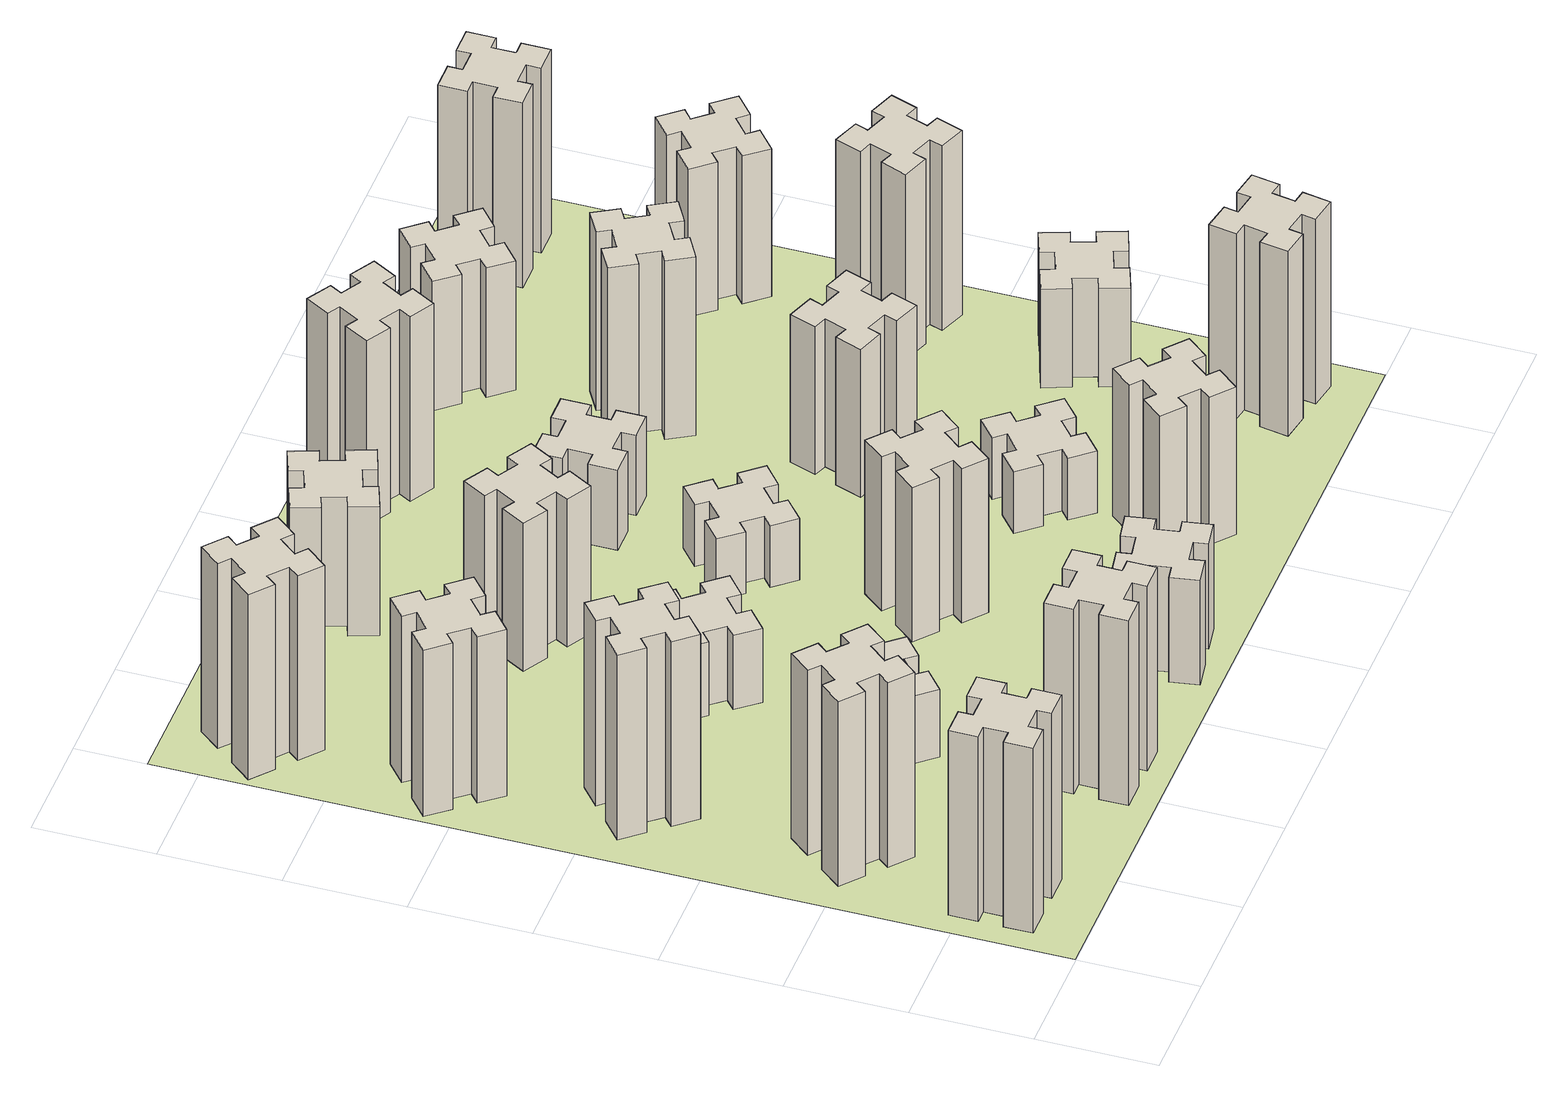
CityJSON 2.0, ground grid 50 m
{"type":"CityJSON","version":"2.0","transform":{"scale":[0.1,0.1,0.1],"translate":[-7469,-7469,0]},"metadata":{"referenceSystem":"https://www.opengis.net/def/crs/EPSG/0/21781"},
"CityObjects":{
"building1":{"type":"Building","attributes":{"class":"1000","function":"1000","usage":"1000","yearOfConstruction":2016,"roofType":"1000","measuredHeight":90,"storeysAboveGround":30,"storeysBelowGround":0},"geometry":[{"type":"Solid","lod":"1","boundaries":[[[[0,1,2,3,4,5,6,7,8,9,10,11,12,13,14,15,16,17,18,19]],[[17,16,20,21]],[[16,15,22,20]],[[15,14,23,22]],[[14,13,24,23]],[[13,12,25,24]],[[12,11,26,25]],[[11,10,27,26]],[[10,9,28,27]],[[9,8,29,28]],[[8,7,30,29]],[[7,6,31,30]],[[6,5,32,31]],[[5,4,33,32]],[[4,3,34,33]],[[3,2,35,34]],[[2,1,36,35]],[[1,0,37,36]],[[0,19,38,37]],[[19,18,39,38]],[[18,17,21,39]],[[24,25,26,27,28,29,30,31,32,33,34,35,36,37,38,39,21,20,22,23]]]]}]},
"building2":{"type":"Building","attributes":{"class":"1000","function":"1000","usage":"1000","yearOfConstruction":2016,"roofType":"1000","measuredHeight":90,"storeysAboveGround":30,"storeysBelowGround":0},"geometry":[{"type":"Solid","lod":"1","boundaries":[[[[40,41,42,43,44,45,46,47,48,49,50,51,52,53,54,55,56,57,58,59]],[[57,56,60,61]],[[56,55,62,60]],[[55,54,63,62]],[[54,53,64,63]],[[53,52,65,64]],[[52,51,66,65]],[[51,50,67,66]],[[50,49,68,67]],[[49,48,69,68]],[[48,47,70,69]],[[47,46,71,70]],[[46,45,72,71]],[[45,44,73,72]],[[44,43,74,73]],[[43,42,75,74]],[[42,41,76,75]],[[41,40,77,76]],[[40,59,78,77]],[[59,58,79,78]],[[58,57,61,79]],[[64,65,66,67,68,69,70,71,72,73,74,75,76,77,78,79,61,60,62,63]]]]}]},
"building3":{"type":"Building","attributes":{"class":"1000","function":"1000","usage":"1000","yearOfConstruction":2016,"roofType":"1000","measuredHeight":90,"storeysAboveGround":30,"storeysBelowGround":0},"geometry":[{"type":"Solid","lod":"1","boundaries":[[[[80,81,82,83,84,85,86,87,88,89,90,91,92,93,94,95,96,97,98,99]],[[97,96,100,101]],[[96,95,102,100]],[[95,94,103,102]],[[94,93,104,103]],[[93,92,105,104]],[[92,91,106,105]],[[91,90,107,106]],[[90,89,108,107]],[[89,88,109,108]],[[88,87,110,109]],[[87,86,111,110]],[[86,85,112,111]],[[85,84,113,112]],[[84,83,114,113]],[[83,82,115,114]],[[82,81,116,115]],[[81,80,117,116]],[[80,99,118,117]],[[99,98,119,118]],[[98,97,101,119]],[[104,105,106,107,108,109,110,111,112,113,114,115,116,117,118,119,101,100,102,103]]]]}]},
"building4":{"type":"Building","attributes":{"class":"1000","function":"1000","usage":"1000","yearOfConstruction":2016,"roofType":"1000","measuredHeight":81,"storeysAboveGround":30,"storeysBelowGround":0},"geometry":[{"type":"Solid","lod":"1","boundaries":[[[[120,121,122,123,124,125,126,127,128,129,130,131,132,133,134,135,136,137,138,139]],[[137,136,140,141]],[[136,135,142,140]],[[135,134,143,142]],[[134,133,144,143]],[[133,132,145,144]],[[132,131,146,145]],[[131,130,147,146]],[[130,129,148,147]],[[129,128,149,148]],[[128,127,150,149]],[[127,126,151,150]],[[126,125,152,151]],[[125,124,153,152]],[[124,123,154,153]],[[123,122,155,154]],[[122,121,156,155]],[[121,120,157,156]],[[120,139,158,157]],[[139,138,159,158]],[[138,137,141,159]],[[144,145,146,147,148,149,150,151,152,153,154,155,156,157,158,159,141,140,142,143]]]]}]},
"building5":{"type":"Building","attributes":{"class":"1000","function":"1000","usage":"1000","yearOfConstruction":2016,"roofType":"1000","measuredHeight":90,"storeysAboveGround":30,"storeysBelowGround":0},"geometry":[{"type":"Solid","lod":"1","boundaries":[[[[160,161,162,163,164,165,166,167,168,169,170,171,172,173,174,175,176,177,178,179]],[[177,176,180,181]],[[176,175,182,180]],[[175,174,183,182]],[[174,173,184,183]],[[173,172,185,184]],[[172,171,186,185]],[[171,170,187,186]],[[170,169,188,187]],[[169,168,189,188]],[[168,167,190,189]],[[167,166,191,190]],[[166,165,192,191]],[[165,164,193,192]],[[164,163,194,193]],[[163,162,195,194]],[[162,161,196,195]],[[161,160,197,196]],[[160,179,198,197]],[[179,178,199,198]],[[178,177,181,199]],[[184,185,186,187,188,189,190,191,192,193,194,195,196,197,198,199,181,180,182,183]]]]}]},
"building6":{"type":"Building","attributes":{"class":"1000","function":"1000","usage":"1000","yearOfConstruction":2016,"roofType":"1000","measuredHeight":90,"storeysAboveGround":30,"storeysBelowGround":0},"geometry":[{"type":"Solid","lod":"1","boundaries":[[[[200,201,202,203,204,205,206,207,208,209,210,211,212,213,214,215,216,217,218,219]],[[217,216,220,221]],[[216,215,222,220]],[[215,214,223,222]],[[214,213,224,223]],[[213,212,225,224]],[[212,211,226,225]],[[211,210,227,226]],[[210,209,228,227]],[[209,208,229,228]],[[208,207,230,229]],[[207,206,231,230]],[[206,205,232,231]],[[205,204,233,232]],[[204,203,234,233]],[[203,202,235,234]],[[202,201,236,235]],[[201,200,237,236]],[[200,219,238,237]],[[219,218,239,238]],[[218,217,221,239]],[[224,225,226,227,228,229,230,231,232,233,234,235,236,237,238,239,221,220,222,223]]]]}]},
"building7":{"type":"Building","attributes":{"class":"1000","function":"1000","usage":"1000","yearOfConstruction":2016,"roofType":"1000","measuredHeight":33,"storeysAboveGround":30,"storeysBelowGround":0},"geometry":[{"type":"Solid","lod":"1","boundaries":[[[[240,241,242,243,244,245,246,247,248,249,250,251,252,253,254,255,256,257,258,259]],[[257,256,260,261]],[[256,255,262,260]],[[255,254,263,262]],[[254,253,264,263]],[[253,252,265,264]],[[252,251,266,265]],[[251,250,267,266]],[[250,249,268,267]],[[249,248,269,268]],[[248,247,270,269]],[[247,246,271,270]],[[246,245,272,271]],[[245,244,273,272]],[[244,243,274,273]],[[243,242,275,274]],[[242,241,276,275]],[[241,240,277,276]],[[240,259,278,277]],[[259,258,279,278]],[[258,257,261,279]],[[264,265,266,267,268,269,270,271,272,273,274,275,276,277,278,279,261,260,262,263]]]]}]},
"building8":{"type":"Building","attributes":{"class":"1000","function":"1000","usage":"1000","yearOfConstruction":2016,"roofType":"1000","measuredHeight":36,"storeysAboveGround":30,"storeysBelowGround":0},"geometry":[{"type":"Solid","lod":"1","boundaries":[[[[280,281,282,283,284,285,286,287,288,289,290,291,292,293,294,295,296,297,298,299]],[[297,296,300,301]],[[296,295,302,300]],[[295,294,303,302]],[[294,293,304,303]],[[293,292,305,304]],[[292,291,306,305]],[[291,290,307,306]],[[290,289,308,307]],[[289,288,309,308]],[[288,287,310,309]],[[287,286,311,310]],[[286,285,312,311]],[[285,284,313,312]],[[284,283,314,313]],[[283,282,315,314]],[[282,281,316,315]],[[281,280,317,316]],[[280,299,318,317]],[[299,298,319,318]],[[298,297,301,319]],[[304,305,306,307,308,309,310,311,312,313,314,315,316,317,318,319,301,300,302,303]]]]}]},
"building9":{"type":"Building","attributes":{"class":"1000","function":"1000","usage":"1000","yearOfConstruction":2016,"roofType":"1000","measuredHeight":51,"storeysAboveGround":30,"storeysBelowGround":0},"geometry":[{"type":"Solid","lod":"1","boundaries":[[[[320,321,322,323,324,325,326,327,328,329,330,331,332,333,334,335,336,337,338,339]],[[337,336,340,341]],[[336,335,342,340]],[[335,334,343,342]],[[334,333,344,343]],[[333,332,345,344]],[[332,331,346,345]],[[331,330,347,346]],[[330,329,348,347]],[[329,328,349,348]],[[328,327,350,349]],[[327,326,351,350]],[[326,325,352,351]],[[325,324,353,352]],[[324,323,354,353]],[[323,322,355,354]],[[322,321,356,355]],[[321,320,357,356]],[[320,339,358,357]],[[339,338,359,358]],[[338,337,341,359]],[[344,345,346,347,348,349,350,351,352,353,354,355,356,357,358,359,341,340,342,343]]]]}]},
"building10":{"type":"Building","attributes":{"class":"1000","function":"1000","usage":"1000","yearOfConstruction":2016,"roofType":"1000","measuredHeight":72,"storeysAboveGround":30,"storeysBelowGround":0},"geometry":[{"type":"Solid","lod":"1","boundaries":[[[[360,361,362,363,364,365,366,367,368,369,370,371,372,373,374,375,376,377,378,379]],[[377,376,380,381]],[[376,375,382,380]],[[375,374,383,382]],[[374,373,384,383]],[[373,372,385,384]],[[372,371,386,385]],[[371,370,387,386]],[[370,369,388,387]],[[369,368,389,388]],[[368,367,390,389]],[[367,366,391,390]],[[366,365,392,391]],[[365,364,393,392]],[[364,363,394,393]],[[363,362,395,394]],[[362,361,396,395]],[[361,360,397,396]],[[360,379,398,397]],[[379,378,399,398]],[[378,377,381,399]],[[384,385,386,387,388,389,390,391,392,393,394,395,396,397,398,399,381,380,382,383]]]]}]},
"building11":{"type":"Building","attributes":{"class":"1000","function":"1000","usage":"1000","yearOfConstruction":2016,"roofType":"1000","measuredHeight":63,"storeysAboveGround":30,"storeysBelowGround":0},"geometry":[{"type":"Solid","lod":"1","boundaries":[[[[400,401,402,403,404,405,406,407,408,409,410,411,412,413,414,415,416,417,418,419]],[[417,416,420,421]],[[416,415,422,420]],[[415,414,423,422]],[[414,413,424,423]],[[413,412,425,424]],[[412,411,426,425]],[[411,410,427,426]],[[410,409,428,427]],[[409,408,429,428]],[[408,407,430,429]],[[407,406,431,430]],[[406,405,432,431]],[[405,404,433,432]],[[404,403,434,433]],[[403,402,435,434]],[[402,401,436,435]],[[401,400,437,436]],[[400,419,438,437]],[[419,418,439,438]],[[418,417,421,439]],[[424,425,426,427,428,429,430,431,432,433,434,435,436,437,438,439,421,420,422,423]]]]}]},
"building12":{"type":"Building","attributes":{"class":"1000","function":"1000","usage":"1000","yearOfConstruction":2016,"roofType":"1000","measuredHeight":75,"storeysAboveGround":30,"storeysBelowGround":0},"geometry":[{"type":"Solid","lod":"1","boundaries":[[[[440,441,442,443,444,445,446,447,448,449,450,451,452,453,454,455,456,457,458,459]],[[457,456,460,461]],[[456,455,462,460]],[[455,454,463,462]],[[454,453,464,463]],[[453,452,465,464]],[[452,451,466,465]],[[451,450,467,466]],[[450,449,468,467]],[[449,448,469,468]],[[448,447,470,469]],[[447,446,471,470]],[[446,445,472,471]],[[445,444,473,472]],[[444,443,474,473]],[[443,442,475,474]],[[442,441,476,475]],[[441,440,477,476]],[[440,459,478,477]],[[459,458,479,478]],[[458,457,461,479]],[[464,465,466,467,468,469,470,471,472,473,474,475,476,477,478,479,461,460,462,463]]]]}]},
"building13":{"type":"Building","attributes":{"class":"1000","function":"1000","usage":"1000","yearOfConstruction":2016,"roofType":"1000","measuredHeight":30,"storeysAboveGround":30,"storeysBelowGround":0},"geometry":[{"type":"Solid","lod":"1","boundaries":[[[[480,481,482,483,484,485,486,487,488,489,490,491,492,493,494,495,496,497,498,499]],[[497,496,500,501]],[[496,495,502,500]],[[495,494,503,502]],[[494,493,504,503]],[[493,492,505,504]],[[492,491,506,505]],[[491,490,507,506]],[[490,489,508,507]],[[489,488,509,508]],[[488,487,510,509]],[[487,486,511,510]],[[486,485,512,511]],[[485,484,513,512]],[[484,483,514,513]],[[483,482,515,514]],[[482,481,516,515]],[[481,480,517,516]],[[480,499,518,517]],[[499,498,519,518]],[[498,497,501,519]],[[504,505,506,507,508,509,510,511,512,513,514,515,516,517,518,519,501,500,502,503]]]]}]},
"building14":{"type":"Building","attributes":{"class":"1000","function":"1000","usage":"1000","yearOfConstruction":2016,"roofType":"1000","measuredHeight":39,"storeysAboveGround":30,"storeysBelowGround":0},"geometry":[{"type":"Solid","lod":"1","boundaries":[[[[520,521,522,523,524,525,526,527,528,529,530,531,532,533,534,535,536,537,538,539]],[[537,536,540,541]],[[536,535,542,540]],[[535,534,543,542]],[[534,533,544,543]],[[533,532,545,544]],[[532,531,546,545]],[[531,530,547,546]],[[530,529,548,547]],[[529,528,549,548]],[[528,527,550,549]],[[527,526,551,550]],[[526,525,552,551]],[[525,524,553,552]],[[524,523,554,553]],[[523,522,555,554]],[[522,521,556,555]],[[521,520,557,556]],[[520,539,558,557]],[[539,538,559,558]],[[538,537,541,559]],[[544,545,546,547,548,549,550,551,552,553,554,555,556,557,558,559,541,540,542,543]]]]}]},
"building15":{"type":"Building","attributes":{"class":"1000","function":"1000","usage":"1000","yearOfConstruction":2016,"roofType":"1000","measuredHeight":72,"storeysAboveGround":30,"storeysBelowGround":0},"geometry":[{"type":"Solid","lod":"1","boundaries":[[[[560,561,562,563,564,565,566,567,568,569,570,571,572,573,574,575,576,577,578,579]],[[577,576,580,581]],[[576,575,582,580]],[[575,574,583,582]],[[574,573,584,583]],[[573,572,585,584]],[[572,571,586,585]],[[571,570,587,586]],[[570,569,588,587]],[[569,568,589,588]],[[568,567,590,589]],[[567,566,591,590]],[[566,565,592,591]],[[565,564,593,592]],[[564,563,594,593]],[[563,562,595,594]],[[562,561,596,595]],[[561,560,597,596]],[[560,579,598,597]],[[579,578,599,598]],[[578,577,581,599]],[[584,585,586,587,588,589,590,591,592,593,594,595,596,597,598,599,581,580,582,583]]]]}]},
"building16":{"type":"Building","attributes":{"class":"1000","function":"1000","usage":"1000","yearOfConstruction":2016,"roofType":"1000","measuredHeight":90,"storeysAboveGround":30,"storeysBelowGround":0},"geometry":[{"type":"Solid","lod":"1","boundaries":[[[[600,601,602,603,604,605,606,607,608,609,610,611,612,613,614,615,616,617,618,619]],[[617,616,620,621]],[[616,615,622,620]],[[615,614,623,622]],[[614,613,624,623]],[[613,612,625,624]],[[612,611,626,625]],[[611,610,627,626]],[[610,609,628,627]],[[609,608,629,628]],[[608,607,630,629]],[[607,606,631,630]],[[606,605,632,631]],[[605,604,633,632]],[[604,603,634,633]],[[603,602,635,634]],[[602,601,636,635]],[[601,600,637,636]],[[600,619,638,637]],[[619,618,639,638]],[[618,617,621,639]],[[624,625,626,627,628,629,630,631,632,633,634,635,636,637,638,639,621,620,622,623]]]]}]},
"building17":{"type":"Building","attributes":{"class":"1000","function":"1000","usage":"1000","yearOfConstruction":2016,"roofType":"1000","measuredHeight":30,"storeysAboveGround":30,"storeysBelowGround":0},"geometry":[{"type":"Solid","lod":"1","boundaries":[[[[640,641,642,643,644,645,646,647,648,649,650,651,652,653,654,655,656,657,658,659]],[[657,656,660,661]],[[656,655,662,660]],[[655,654,663,662]],[[654,653,664,663]],[[653,652,665,664]],[[652,651,666,665]],[[651,650,667,666]],[[650,649,668,667]],[[649,648,669,668]],[[648,647,670,669]],[[647,646,671,670]],[[646,645,672,671]],[[645,644,673,672]],[[644,643,674,673]],[[643,642,675,674]],[[642,641,676,675]],[[641,640,677,676]],[[640,659,678,677]],[[659,658,679,678]],[[658,657,661,679]],[[664,665,666,667,668,669,670,671,672,673,674,675,676,677,678,679,661,660,662,663]]]]}]},
"building18":{"type":"Building","attributes":{"class":"1000","function":"1000","usage":"1000","yearOfConstruction":2016,"roofType":"1000","measuredHeight":72,"storeysAboveGround":30,"storeysBelowGround":0},"geometry":[{"type":"Solid","lod":"1","boundaries":[[[[680,681,682,683,684,685,686,687,688,689,690,691,692,693,694,695,696,697,698,699]],[[697,696,700,701]],[[696,695,702,700]],[[695,694,703,702]],[[694,693,704,703]],[[693,692,705,704]],[[692,691,706,705]],[[691,690,707,706]],[[690,689,708,707]],[[689,688,709,708]],[[688,687,710,709]],[[687,686,711,710]],[[686,685,712,711]],[[685,684,713,712]],[[684,683,714,713]],[[683,682,715,714]],[[682,681,716,715]],[[681,680,717,716]],[[680,699,718,717]],[[699,698,719,718]],[[698,697,701,719]],[[704,705,706,707,708,709,710,711,712,713,714,715,716,717,718,719,701,700,702,703]]]]}]},
"building19":{"type":"Building","attributes":{"class":"1000","function":"1000","usage":"1000","yearOfConstruction":2016,"roofType":"1000","measuredHeight":87,"storeysAboveGround":30,"storeysBelowGround":0},"geometry":[{"type":"Solid","lod":"1","boundaries":[[[[720,721,722,723,724,725,726,727,728,729,730,731,732,733,734,735,736,737,738,739]],[[737,736,740,741]],[[736,735,742,740]],[[735,734,743,742]],[[734,733,744,743]],[[733,732,745,744]],[[732,731,746,745]],[[731,730,747,746]],[[730,729,748,747]],[[729,728,749,748]],[[728,727,750,749]],[[727,726,751,750]],[[726,725,752,751]],[[725,724,753,752]],[[724,723,754,753]],[[723,722,755,754]],[[722,721,756,755]],[[721,720,757,756]],[[720,739,758,757]],[[739,738,759,758]],[[738,737,741,759]],[[744,745,746,747,748,749,750,751,752,753,754,755,756,757,758,759,741,740,742,743]]]]}]},
"building20":{"type":"Building","attributes":{"class":"1000","function":"1000","usage":"1000","yearOfConstruction":2016,"roofType":"1000","measuredHeight":90,"storeysAboveGround":30,"storeysBelowGround":0},"geometry":[{"type":"Solid","lod":"1","boundaries":[[[[760,761,762,763,764,765,766,767,768,769,770,771,772,773,774,775,776,777,778,779]],[[777,776,780,781]],[[776,775,782,780]],[[775,774,783,782]],[[774,773,784,783]],[[773,772,785,784]],[[772,771,786,785]],[[771,770,787,786]],[[770,769,788,787]],[[769,768,789,788]],[[768,767,790,789]],[[767,766,791,790]],[[766,765,792,791]],[[765,764,793,792]],[[764,763,794,793]],[[763,762,795,794]],[[762,761,796,795]],[[761,760,797,796]],[[760,779,798,797]],[[779,778,799,798]],[[778,777,781,799]],[[784,785,786,787,788,789,790,791,792,793,794,795,796,797,798,799,781,780,782,783]]]]}]},
"building21":{"type":"Building","attributes":{"class":"1000","function":"1000","usage":"1000","yearOfConstruction":2016,"roofType":"1000","measuredHeight":63,"storeysAboveGround":30,"storeysBelowGround":0},"geometry":[{"type":"Solid","lod":"1","boundaries":[[[[800,801,802,803,804,805,806,807,808,809,810,811,812,813,814,815,816,817,818,819]],[[817,816,820,821]],[[816,815,822,820]],[[815,814,823,822]],[[814,813,824,823]],[[813,812,825,824]],[[812,811,826,825]],[[811,810,827,826]],[[810,809,828,827]],[[809,808,829,828]],[[808,807,830,829]],[[807,806,831,830]],[[806,805,832,831]],[[805,804,833,832]],[[804,803,834,833]],[[803,802,835,834]],[[802,801,836,835]],[[801,800,837,836]],[[800,819,838,837]],[[819,818,839,838]],[[818,817,821,839]],[[824,825,826,827,828,829,830,831,832,833,834,835,836,837,838,839,821,820,822,823]]]]}]},
"building22":{"type":"Building","attributes":{"class":"1000","function":"1000","usage":"1000","yearOfConstruction":2016,"roofType":"1000","measuredHeight":48,"storeysAboveGround":30,"storeysBelowGround":0},"geometry":[{"type":"Solid","lod":"1","boundaries":[[[[840,841,842,843,844,845,846,847,848,849,850,851,852,853,854,855,856,857,858,859]],[[857,856,860,861]],[[856,855,862,860]],[[855,854,863,862]],[[854,853,864,863]],[[853,852,865,864]],[[852,851,866,865]],[[851,850,867,866]],[[850,849,868,867]],[[849,848,869,868]],[[848,847,870,869]],[[847,846,871,870]],[[846,845,872,871]],[[845,844,873,872]],[[844,843,874,873]],[[843,842,875,874]],[[842,841,876,875]],[[841,840,877,876]],[[840,859,878,877]],[[859,858,879,878]],[[858,857,861,879]],[[864,865,866,867,868,869,870,871,872,873,874,875,876,877,878,879,861,860,862,863]]]]}]},
"building23":{"type":"Building","attributes":{"class":"1000","function":"1000","usage":"1000","yearOfConstruction":2016,"roofType":"1000","measuredHeight":90,"storeysAboveGround":30,"storeysBelowGround":0},"geometry":[{"type":"Solid","lod":"1","boundaries":[[[[880,881,882,883,884,885,886,887,888,889,890,891,892,893,894,895,896,897,898,899]],[[897,896,900,901]],[[896,895,902,900]],[[895,894,903,902]],[[894,893,904,903]],[[893,892,905,904]],[[892,891,906,905]],[[891,890,907,906]],[[890,889,908,907]],[[889,888,909,908]],[[888,887,910,909]],[[887,886,911,910]],[[886,885,912,911]],[[885,884,913,912]],[[884,883,914,913]],[[883,882,915,914]],[[882,881,916,915]],[[881,880,917,916]],[[880,899,918,917]],[[899,898,919,918]],[[898,897,901,919]],[[904,905,906,907,908,909,910,911,912,913,914,915,916,917,918,919,901,900,902,903]]]]}]},
"building24":{"type":"Building","attributes":{"class":"1000","function":"1000","usage":"1000","yearOfConstruction":2016,"roofType":"1000","measuredHeight":72,"storeysAboveGround":30,"storeysBelowGround":0},"geometry":[{"type":"Solid","lod":"1","boundaries":[[[[920,921,922,923,924,925,926,927,928,929,930,931,932,933,934,935,936,937,938,939]],[[937,936,940,941]],[[936,935,942,940]],[[935,934,943,942]],[[934,933,944,943]],[[933,932,945,944]],[[932,931,946,945]],[[931,930,947,946]],[[930,929,948,947]],[[929,928,949,948]],[[928,927,950,949]],[[927,926,951,950]],[[926,925,952,951]],[[925,924,953,952]],[[924,923,954,953]],[[923,922,955,954]],[[922,921,956,955]],[[921,920,957,956]],[[920,939,958,957]],[[939,938,959,958]],[[938,937,941,959]],[[944,945,946,947,948,949,950,951,952,953,954,955,956,957,958,959,941,940,942,943]]]]}]},
"building25":{"type":"Building","attributes":{"class":"1000","function":"1000","usage":"1000","yearOfConstruction":2016,"roofType":"1000","measuredHeight":90,"storeysAboveGround":30,"storeysBelowGround":0},"geometry":[{"type":"Solid","lod":"1","boundaries":[[[[960,961,962,963,964,965,966,967,968,969,970,971,972,973,974,975,976,977,978,979]],[[977,976,980,981]],[[976,975,982,980]],[[975,974,983,982]],[[974,973,984,983]],[[973,972,985,984]],[[972,971,986,985]],[[971,970,987,986]],[[970,969,988,987]],[[969,968,989,988]],[[968,967,990,989]],[[967,966,991,990]],[[966,965,992,991]],[[965,964,993,992]],[[964,963,994,993]],[[963,962,995,994]],[[962,961,996,995]],[[961,960,997,996]],[[960,979,998,997]],[[979,978,999,998]],[[978,977,981,999]],[[984,985,986,987,988,989,990,991,992,993,994,995,996,997,998,999,981,980,982,983]]]]}]},
"landuse1":{"type":"LandUse","attributes":{"name":"plot1","function":"1010"},"geometry":[{"type":"MultiSurface","lod":"1","boundaries":[[[1000,1001,1002,1003]]]}]}
},
"vertices":[
[165,425,0],[165,325,0],[105,325,0],[105,205,0],[225,205,0],[225,265,0],[325,265,0],[325,205,0],[445,205,0],[445,325,0],[385,325,0],[385,425,0],[445,425,0],[445,545,0],[325,545,0],[325,485,0],[225,485,0],[225,545,0],[105,545,0],[105,425,0],[225,485,900],[225,545,900],[325,485,900],[325,545,900],[445,545,900],[445,425,900],[385,425,900],[385,325,900],[445,325,900],[445,205,900],[325,205,900],[325,265,900],[225,265,900],[225,205,900],[105,205,900],[105,325,900],[165,325,900],[165,425,900],[105,425,900],[105,545,900],
[484,1067,0],[408,1132,0],[446,1178,0],[354,1255,0],[277,1163,0],[323,1124,0],[259,1048,0],[213,1086,0],[136,994,0],[228,917,0],[266,963,0],[343,899,0],[304,853,0],[396,776,0],[473,868,0],[427,906,0],[492,983,0],[538,944,0],[615,1036,0],[523,1113,0],[492,983,900],[538,944,900],[427,906,900],[473,868,900],[396,776,900],[304,853,900],[343,899,900],[266,963,900],[228,917,900],[136,994,900],[213,1086,900],[259,1048,900],[323,1124,900],[277,1163,900],[354,1255,900],[446,1178,900],[408,1132,900],[484,1067,900],[523,1113,900],[615,1036,900],
[492,1888,0],[427,1964,0],[473,2003,0],[396,2095,0],[304,2018,0],[343,1972,0],[266,1907,0],[228,1953,0],[136,1876,0],[213,1784,0],[259,1823,0],[323,1746,0],[277,1708,0],[354,1616,0],[446,1693,0],[408,1739,0],[484,1803,0],[523,1757,0],[615,1834,0],[538,1926,0],[484,1803,900],[523,1757,900],[408,1739,900],[446,1693,900],[354,1616,900],[277,1708,900],[323,1746,900],[259,1823,900],[213,1784,900],[136,1876,900],[228,1953,900],[266,1907,900],[343,1972,900],[304,2018,900],[396,2095,900],[473,2003,900],[427,1964,900],[492,1888,900],[538,1926,900],[615,1834,900],
[243,2712,0],[166,2647,0],[128,2693,0],[36,2616,0],[113,2524,0],[159,2563,0],[223,2486,0],[177,2448,0],[254,2356,0],[346,2433,0],[308,2479,0],[384,2543,0],[423,2497,0],[515,2574,0],[438,2666,0],[392,2628,0],[327,2704,0],[373,2743,0],[296,2835,0],[204,2758,0],[327,2704,810],[373,2743,810],[392,2628,810],[438,2666,810],[515,2574,810],[423,2497,810],[384,2543,810],[308,2479,810],[346,2433,810],[254,2356,810],[177,2448,810],[223,2486,810],[159,2563,810],[113,2524,810],[36,2616,810],[128,2693,810],[166,2647,810],[243,2712,810],[204,2758,810],[296,2835,810],
[1225,225,0],[1225,325,0],[1285,325,0],[1285,445,0],[1165,445,0],[1165,385,0],[1065,385,0],[1065,445,0],[945,445,0],[945,325,0],[1005,325,0],[1005,225,0],[945,225,0],[945,105,0],[1065,105,0],[1065,165,0],[1165,165,0],[1165,105,0],[1285,105,0],[1285,225,0],[1165,165,900],[1165,105,900],[1065,165,900],[1065,105,900],[945,105,900],[945,225,900],[1005,225,900],[1005,325,900],[945,325,900],[945,445,900],[1065,445,900],[1065,385,900],[1165,385,900],[1165,445,900],[1285,445,900],[1285,325,900],[1225,325,900],[1225,225,900],[1285,225,900],[1285,105,900],
[384,3387,0],[308,3452,0],[346,3498,0],[254,3575,0],[177,3483,0],[223,3444,0],[159,3368,0],[113,3406,0],[36,3314,0],[128,3237,0],[166,3283,0],[243,3219,0],[204,3173,0],[296,3096,0],[373,3188,0],[327,3226,0],[392,3303,0],[438,3264,0],[515,3356,0],[423,3433,0],[392,3303,900],[438,3264,900],[327,3226,900],[373,3188,900],[296,3096,900],[204,3173,900],[243,3219,900],[166,3283,900],[128,3237,900],[36,3314,900],[113,3406,900],[159,3368,900],[223,3444,900],[177,3483,900],[254,3575,900],[346,3498,900],[308,3452,900],[384,3387,900],[423,3433,900],[515,3356,900],
[983,1232,0],[906,1167,0],[868,1213,0],[776,1136,0],[853,1044,0],[899,1083,0],[963,1006,0],[917,968,0],[994,876,0],[1086,953,0],[1048,999,0],[1124,1063,0],[1163,1017,0],[1255,1094,0],[1178,1186,0],[1132,1148,0],[1067,1224,0],[1113,1263,0],[1036,1355,0],[944,1278,0],[1067,1224,330],[1113,1263,330],[1132,1148,330],[1178,1186,330],[1255,1094,330],[1163,1017,330],[1124,1063,330],[1048,999,330],[1086,953,330],[994,876,330],[917,968,330],[963,1006,330],[899,1083,330],[853,1044,330],[776,1136,330],[868,1213,330],[906,1167,330],[983,1232,330],[944,1278,330],[1036,1355,330],
[1083,1972,0],[1006,1907,0],[968,1953,0],[876,1876,0],[953,1784,0],[999,1823,0],[1063,1746,0],[1017,1708,0],[1094,1616,0],[1186,1693,0],[1148,1739,0],[1224,1803,0],[1263,1757,0],[1355,1834,0],[1278,1926,0],[1232,1888,0],[1167,1964,0],[1213,2003,0],[1136,2095,0],[1044,2018,0],[1167,1964,360],[1213,2003,360],[1232,1888,360],[1278,1926,360],[1355,1834,360],[1263,1757,360],[1224,1803,360],[1148,1739,360],[1186,1693,360],[1094,1616,360],[1017,1708,360],[1063,1746,360],[999,1823,360],[953,1784,360],[876,1876,360],[968,1953,360],[1006,1907,360],[1083,1972,360],[1044,2018,360],[1136,2095,360],
[1885,392,0],[1787,375,0],[1777,434,0],[1658,413,0],[1679,295,0],[1738,305,0],[1756,207,0],[1697,197,0],[1717,78,0],[1836,99,0],[1825,158,0],[1924,176,0],[1934,117,0],[2052,137,0],[2031,256,0],[1972,245,0],[1955,344,0],[2014,354,0],[1993,472,0],[1875,451,0],[1955,344,510],[2014,354,510],[1972,245,510],[2031,256,510],[2052,137,510],[1934,117,510],[1924,176,510],[1825,158,510],[1836,99,510],[1717,78,510],[1697,197,510],[1756,207,510],[1738,305,510],[1679,295,510],[1658,413,510],[1777,434,510],[1787,375,510],[1885,392,510],[1875,451,510],[1993,472,510],
[1117,2525,0],[1204,2475,0],[1174,2423,0],[1278,2363,0],[1338,2467,0],[1286,2497,0],[1336,2584,0],[1388,2554,0],[1448,2658,0],[1344,2718,0],[1314,2666,0],[1227,2716,0],[1257,2768,0],[1153,2828,0],[1093,2724,0],[1145,2694,0],[1095,2607,0],[1043,2637,0],[983,2533,0],[1087,2473,0],[1095,2607,720],[1043,2637,720],[1145,2694,720],[1093,2724,720],[1153,2828,720],[1257,2768,720],[1227,2716,720],[1314,2666,720],[1344,2718,720],[1448,2658,720],[1388,2554,720],[1336,2584,720],[1286,2497,720],[1338,2467,720],[1278,2363,720],[1174,2423,720],[1204,2475,720],[1117,2525,720],[1087,2473,720],[983,2533,720],
[1125,3456,0],[1031,3422,0],[1010,3478,0],[897,3437,0],[939,3324,0],[995,3345,0],[1029,3251,0],[973,3230,0],[1014,3117,0],[1127,3159,0],[1106,3215,0],[1200,3249,0],[1220,3193,0],[1333,3234,0],[1292,3347,0],[1236,3326,0],[1202,3420,0],[1258,3440,0],[1217,3553,0],[1104,3512,0],[1202,3420,630],[1258,3440,630],[1236,3326,630],[1292,3347,630],[1333,3234,630],[1220,3193,630],[1200,3249,630],[1106,3215,630],[1127,3159,630],[1014,3117,630],[973,3230,630],[1029,3251,630],[995,3345,630],[939,3324,630],[897,3437,630],[1010,3478,630],[1031,3422,630],[1125,3456,630],[1104,3512,630],[1217,3553,630],
[1803,1324,0],[1739,1248,0],[1693,1286,0],[1616,1194,0],[1708,1117,0],[1746,1163,0],[1823,1099,0],[1784,1053,0],[1876,976,0],[1953,1068,0],[1907,1106,0],[1972,1183,0],[2018,1144,0],[2095,1236,0],[2003,1313,0],[1964,1267,0],[1888,1332,0],[1926,1378,0],[1834,1455,0],[1757,1363,0],[1888,1332,750],[1926,1378,750],[1964,1267,750],[2003,1313,750],[2095,1236,750],[2018,1144,750],[1972,1183,750],[1907,1106,750],[1953,1068,750],[1876,976,750],[1784,1053,750],[1823,1099,750],[1746,1163,750],[1708,1117,750],[1616,1194,750],[1693,1286,750],[1739,1248,750],[1803,1324,750],[1757,1363,750],[1834,1455,750],
[1972,1988,0],[1907,2064,0],[1953,2103,0],[1876,2195,0],[1784,2118,0],[1823,2072,0],[1746,2007,0],[1708,2053,0],[1616,1976,0],[1693,1884,0],[1739,1923,0],[1803,1846,0],[1757,1808,0],[1834,1716,0],[1926,1793,0],[1888,1839,0],[1964,1903,0],[2003,1857,0],[2095,1934,0],[2018,2026,0],[1964,1903,300],[2003,1857,300],[1888,1839,300],[1926,1793,300],[1834,1716,300],[1757,1808,300],[1803,1846,300],[1739,1923,300],[1693,1884,300],[1616,1976,300],[1708,2053,300],[1746,2007,300],[1823,2072,300],[1784,2118,300],[1876,2195,300],[1953,2103,300],[1907,2064,300],[1972,1988,300],[2018,2026,300],[2095,1934,300],
[2065,2545,0],[2065,2645,0],[2125,2645,0],[2125,2765,0],[2005,2765,0],[2005,2705,0],[1905,2705,0],[1905,2765,0],[1785,2765,0],[1785,2645,0],[1845,2645,0],[1845,2545,0],[1785,2545,0],[1785,2425,0],[1905,2425,0],[1905,2485,0],[2005,2485,0],[2005,2425,0],[2125,2425,0],[2125,2545,0],[2005,2485,390],[2005,2425,390],[1905,2485,390],[1905,2425,390],[1785,2425,390],[1785,2545,390],[1845,2545,390],[1845,2645,390],[1785,2645,390],[1785,2765,390],[1905,2765,390],[1905,2705,390],[2005,2705,390],[2005,2765,390],[2125,2765,390],[2125,2645,390],[2065,2645,390],[2065,2545,390],[2125,2545,390],[2125,2425,390],
[2486,423,0],[2563,359,0],[2524,313,0],[2616,236,0],[2693,328,0],[2647,366,0],[2712,443,0],[2758,404,0],[2835,496,0],[2743,573,0],[2704,527,0],[2628,592,0],[2666,638,0],[2574,715,0],[2497,623,0],[2543,584,0],[2479,508,0],[2433,546,0],[2356,454,0],[2448,377,0],[2479,508,720],[2433,546,720],[2543,584,720],[2497,623,720],[2574,715,720],[2666,638,720],[2628,592,720],[2704,527,720],[2743,573,720],[2835,496,720],[2758,404,720],[2712,443,720],[2647,366,720],[2693,328,720],[2616,236,720],[2524,313,720],[2563,359,720],[2486,423,720],[2448,377,720],[2356,454,720],
[1954,3506,0],[1867,3556,0],[1897,3608,0],[1793,3668,0],[1733,3564,0],[1785,3534,0],[1735,3447,0],[1683,3477,0],[1623,3373,0],[1727,3313,0],[1757,3365,0],[1844,3315,0],[1814,3263,0],[1918,3203,0],[1978,3307,0],[1926,3337,0],[1976,3424,0],[2028,3394,0],[2088,3498,0],[1984,3558,0],[1976,3424,900],[2028,3394,900],[1926,3337,900],[1978,3307,900],[1918,3203,900],[1814,3263,900],[1844,3315,900],[1757,3365,900],[1727,3313,900],[1623,3373,900],[1683,3477,900],[1735,3447,900],[1785,3534,900],[1733,3564,900],[1793,3668,900],[1897,3608,900],[1867,3556,900],[1954,3506,900],[1984,3558,900],[2088,3498,900],
[2563,1132,0],[2486,1067,0],[2448,1113,0],[2356,1036,0],[2433,944,0],[2479,983,0],[2543,906,0],[2497,868,0],[2574,776,0],[2666,853,0],[2628,899,0],[2704,963,0],[2743,917,0],[2835,994,0],[2758,1086,0],[2712,1048,0],[2647,1124,0],[2693,1163,0],[2616,1255,0],[2524,1178,0],[2647,1124,300],[2693,1163,300],[2712,1048,300],[2758,1086,300],[2835,994,300],[2743,917,300],[2704,963,300],[2628,899,300],[2666,853,300],[2574,776,300],[2497,868,300],[2543,906,300],[2479,983,300],[2433,944,300],[2356,1036,300],[2448,1113,300],[2486,1067,300],[2563,1132,300],[2524,1178,300],[2616,1255,300],
[2682,1671,0],[2716,1765,0],[2772,1744,0],[2813,1857,0],[2700,1898,0],[2680,1842,0],[2586,1876,0],[2607,1932,0],[2494,1973,0],[2453,1860,0],[2509,1840,0],[2475,1746,0],[2419,1767,0],[2377,1654,0],[2490,1613,0],[2511,1669,0],[2605,1635,0],[2584,1579,0],[2697,1537,0],[2738,1650,0],[2605,1635,720],[2584,1579,720],[2511,1669,720],[2490,1613,720],[2377,1654,720],[2419,1767,720],[2475,1746,720],[2509,1840,720],[2453,1860,720],[2494,1973,720],[2607,1932,720],[2586,1876,720],[2680,1842,720],[2700,1898,720],[2813,1857,720],[2772,1744,720],[2716,1765,720],[2682,1671,720],[2738,1650,720],[2697,1537,720],
[2475,2584,0],[2525,2497,0],[2473,2467,0],[2533,2363,0],[2637,2423,0],[2607,2475,0],[2694,2525,0],[2724,2473,0],[2828,2533,0],[2768,2637,0],[2716,2607,0],[2666,2694,0],[2718,2724,0],[2658,2828,0],[2554,2768,0],[2584,2716,0],[2497,2666,0],[2467,2718,0],[2363,2658,0],[2423,2554,0],[2497,2666,870],[2467,2718,870],[2584,2716,870],[2554,2768,870],[2658,2828,870],[2718,2724,870],[2666,2694,870],[2716,2607,870],[2768,2637,870],[2828,2533,870],[2724,2473,870],[2694,2525,870],[2607,2475,870],[2637,2423,870],[2533,2363,870],[2473,2467,870],[2525,2497,870],[2475,2584,870],[2423,2554,870],[2363,2658,870],
[3504,475,0],[3405,492,0],[3416,551,0],[3297,572,0],[3277,454,0],[3336,444,0],[3318,345,0],[3259,356,0],[3238,237,0],[3357,217,0],[3367,276,0],[3465,258,0],[3455,199,0],[3573,178,0],[3594,297,0],[3535,307,0],[3552,405,0],[3611,395,0],[3632,513,0],[3514,534,0],[3552,405,900],[3611,395,900],[3535,307,900],[3594,297,900],[3573,178,900],[3455,199,900],[3465,258,900],[3367,276,900],[3357,217,900],[3238,237,900],[3259,356,900],[3318,345,900],[3336,444,900],[3277,454,900],[3297,572,900],[3416,551,900],[3405,492,900],[3504,475,900],[3514,534,900],[3632,513,900],
[2712,3368,0],[2647,3444,0],[2693,3483,0],[2616,3575,0],[2524,3498,0],[2563,3452,0],[2486,3387,0],[2448,3433,0],[2356,3356,0],[2433,3264,0],[2479,3303,0],[2543,3226,0],[2497,3188,0],[2574,3096,0],[2666,3173,0],[2628,3219,0],[2704,3283,0],[2743,3237,0],[2835,3314,0],[2758,3406,0],[2704,3283,630],[2743,3237,630],[2628,3219,630],[2666,3173,630],[2574,3096,630],[2497,3188,630],[2543,3226,630],[2479,3303,630],[2433,3264,630],[2356,3356,630],[2448,3433,630],[2486,3387,630],[2563,3452,630],[2524,3498,630],[2616,3575,630],[2693,3483,630],[2647,3444,630],[2712,3368,630],[2758,3406,630],[2835,3314,630],
[3445,1236,0],[3351,1202,0],[3330,1258,0],[3217,1217,0],[3259,1104,0],[3315,1125,0],[3349,1031,0],[3293,1010,0],[3334,897,0],[3447,939,0],[3426,995,0],[3520,1029,0],[3540,973,0],[3653,1014,0],[3612,1127,0],[3556,1106,0],[3522,1200,0],[3578,1220,0],[3537,1333,0],[3424,1292,0],[3522,1200,480],[3578,1220,480],[3556,1106,480],[3612,1127,480],[3653,1014,480],[3540,973,480],[3520,1029,480],[3426,995,480],[3447,939,480],[3334,897,480],[3293,1010,480],[3349,1031,480],[3315,1125,480],[3259,1104,480],[3217,1217,480],[3330,1258,480],[3351,1202,480],[3445,1236,480],[3424,1292,480],[3537,1333,480],
[3520,1942,0],[3426,1976,0],[3447,2032,0],[3334,2073,0],[3293,1960,0],[3349,1940,0],[3315,1846,0],[3259,1867,0],[3217,1754,0],[3330,1713,0],[3351,1769,0],[3445,1735,0],[3424,1679,0],[3537,1637,0],[3578,1750,0],[3522,1771,0],[3556,1865,0],[3612,1844,0],[3653,1957,0],[3540,1998,0],[3556,1865,900],[3612,1844,900],[3522,1771,900],[3578,1750,900],[3537,1637,900],[3424,1679,900],[3445,1735,900],[3351,1769,900],[3330,1713,900],[3217,1754,900],[3259,1867,900],[3315,1846,900],[3349,1940,900],[3293,1960,900],[3334,2073,900],[3447,2032,900],[3426,1976,900],[3520,1942,900],[3540,1998,900],[3653,1957,900],
[3319,2563,0],[3383,2486,0],[3337,2448,0],[3414,2356,0],[3506,2433,0],[3468,2479,0],[3544,2543,0],[3583,2497,0],[3675,2574,0],[3598,2666,0],[3552,2628,0],[3487,2704,0],[3533,2743,0],[3456,2835,0],[3364,2758,0],[3403,2712,0],[3326,2647,0],[3288,2693,0],[3196,2616,0],[3273,2524,0],[3326,2647,720],[3288,2693,720],[3403,2712,720],[3364,2758,720],[3456,2835,720],[3533,2743,720],[3487,2704,720],[3552,2628,720],[3598,2666,720],[3675,2574,720],[3583,2497,720],[3544,2543,720],[3468,2479,720],[3506,2433,720],[3414,2356,720],[3337,2448,720],[3383,2486,720],[3319,2563,720],[3273,2524,720],[3196,2616,720],
[3285,3325,0],[3385,3325,0],[3385,3265,0],[3505,3265,0],[3505,3385,0],[3445,3385,0],[3445,3485,0],[3505,3485,0],[3505,3605,0],[3385,3605,0],[3385,3545,0],[3285,3545,0],[3285,3605,0],[3165,3605,0],[3165,3485,0],[3225,3485,0],[3225,3385,0],[3165,3385,0],[3165,3265,0],[3285,3265,0],[3225,3385,900],[3165,3385,900],[3225,3485,900],[3165,3485,900],[3165,3605,900],[3285,3605,900],[3285,3545,900],[3385,3545,900],[3385,3605,900],[3505,3605,900],[3505,3485,900],[3445,3485,900],[3445,3385,900],[3505,3385,900],[3505,3265,900],[3385,3265,900],[3385,3325,900],[3285,3325,900],[3285,3265,900],[3165,3265,900],
[5,3705,0],[3705,3705,0],[3705,5,0],[5,5,0]
]}
